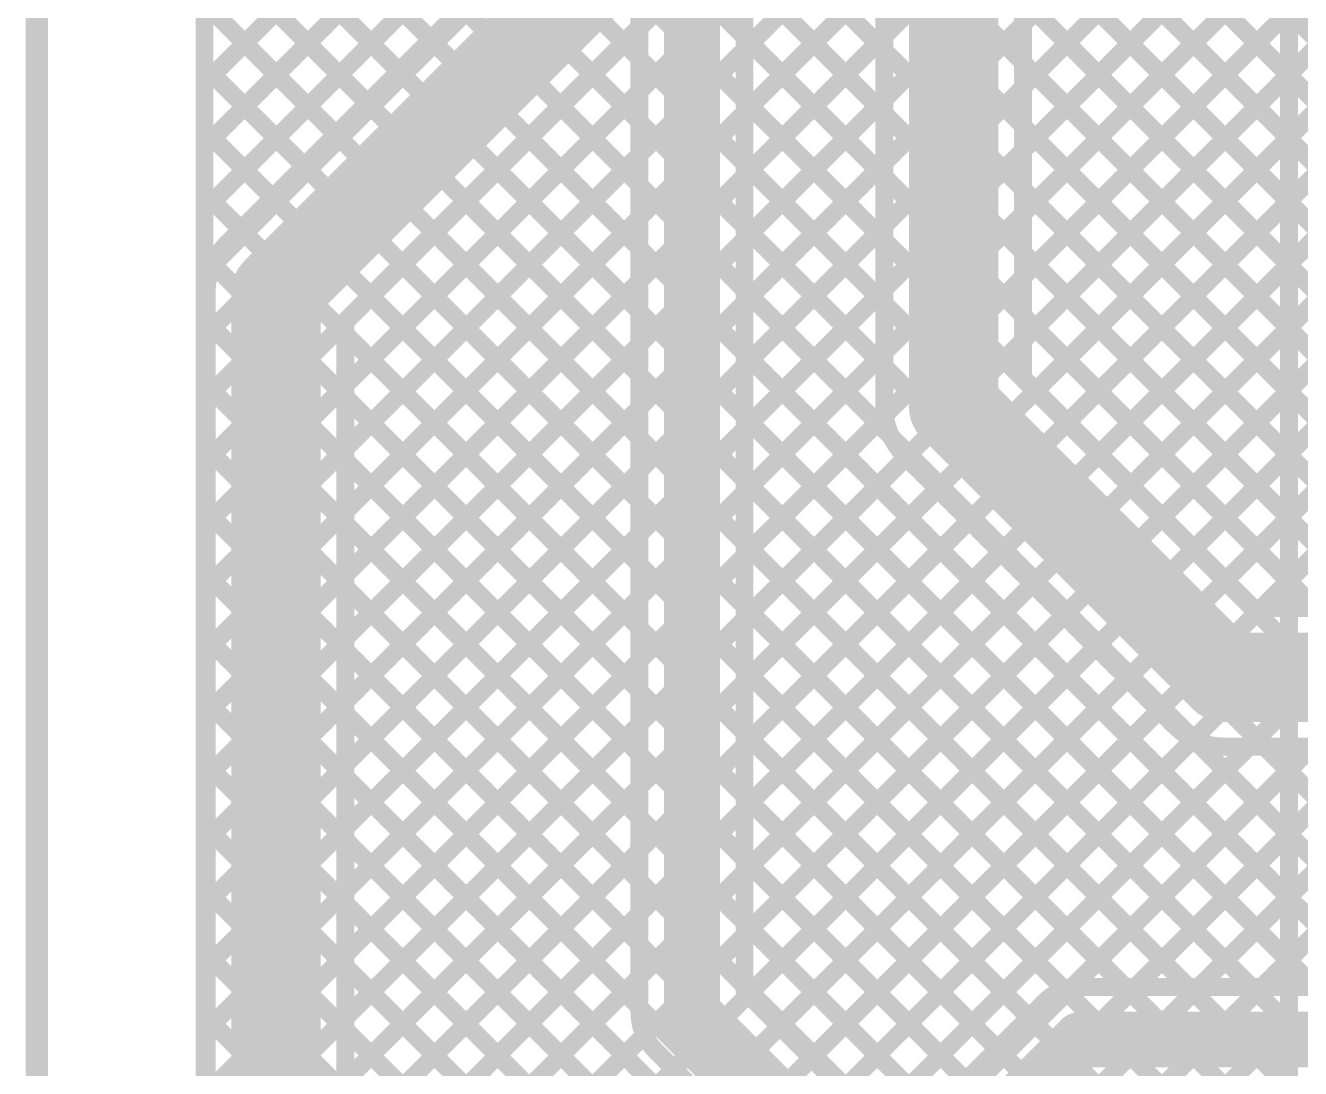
# Model space of a CAD drawing. Header units: millimetres. Extents: x 2.49 to 5.65, y 1.36 to 4.13.
# Drawn here: x 2.49 to 3.06, y 1.875 to 2.341 of the extents above; entities that cross this region are included whole.
import ezdxf

# ---------------------------------------------------------------- set-up
doc = ezdxf.new("R2010")
doc.units = ezdxf.units.MM
doc.header["$MEASUREMENT"] = 0
for name, color, linetype in [('BottomLayer', 5, 'Continuous'), ('Mechanical2', 216, 'Continuous'), ('TopLayer', 1, 'Continuous')]:
    doc.layers.add(name, color=color, linetype=linetype)

msp = doc.modelspace()

# ---------------------------------------------------------------- linework, layer by layer
at = {"layer": 'BottomLayer'}
for points, const_width in [([(2.56996, 3.87959), (2.57004, 1.61453)], 0.008), ([(2.788, 3.503), (2.788, 2.088)], 0.025), ([(2.7645, 3.503), (2.7645, 2.088)], 0.008), ([(3.055, 1.67121), (3.055, 3.05379)], 0.008), ([(2.8115, 2.088), (2.8115, 2.70827)], 0.008), ([(2.8115, 2.30238), (3.055, 2.54588)], 0.008), ([(2.57002, 2.34374), (2.7645, 2.53823)], 0.008), ([(2.57001, 2.52116), (2.7645, 2.32667)], 0.008), ([(2.8115, 2.2741), (3.055, 2.5176)], 0.008), ([(2.57002, 2.31546), (2.7645, 2.50994)], 0.008), ([(2.57001, 2.49288), (2.7645, 2.29839)], 0.008), ([(2.8115, 2.24582), (3.055, 2.48932)], 0.008), ([(2.57002, 2.28718), (2.7645, 2.48166)], 0.008), ([(2.8115, 2.47766), (3.055, 2.23416)], 0.008), ([(2.57001, 2.46459), (2.7645, 2.2701)], 0.008), ([(2.8115, 2.21753), (3.055, 2.46103)], 0.008), ([(2.57002, 2.25889), (2.7645, 2.45337)], 0.008), ([(2.8115, 2.44938), (3.055, 2.20588)], 0.008), ([(2.86955, 2.44789), (3.055, 2.26244)], 0.008), ([(2.8115, 2.33067), (2.92287, 2.44204)], 0.008), ([(2.93009, 2.44393), (3.055, 2.31901)], 0.008), ([(2.57001, 2.4363), (2.7645, 2.24182)], 0.008), ([(2.90559, 2.44014), (3.055, 2.29073)], 0.008), ([(2.8115, 2.18925), (3.055, 2.43275)], 0.008), ([(2.57002, 2.23061), (2.7645, 2.42509)], 0.008), ([(2.8115, 2.42109), (3.055, 2.17759)], 0.008), ([(2.57001, 2.40802), (2.7645, 2.21353)], 0.008), ([(2.8115, 2.16096), (3.055, 2.40446)], 0.008), ([(2.57002, 2.20233), (2.7645, 2.39681)], 0.008), ([(2.8115, 2.39281), (3.055, 2.14931)], 0.008), ([(2.57001, 2.37973), (2.7645, 2.18525)], 0.008), ([(2.8115, 2.13268), (3.055, 2.37618)], 0.008), ([(2.57002, 2.17404), (2.7645, 2.36852)], 0.008), ([(2.8115, 2.36452), (3.055, 2.12102)], 0.008), ([(2.57002, 2.35145), (2.7645, 2.15696)], 0.008), ([(2.8115, 2.10439), (3.055, 2.34789)], 0.008), ([(2.57002, 2.14576), (2.7645, 2.34024)], 0.008), ([(2.8115, 2.33624), (3.055, 2.09274)], 0.008), ([(2.57002, 2.32316), (2.7645, 2.12868)], 0.008), ([(2.8115, 2.07611), (3.055, 2.31961)], 0.008), ([(2.57002, 2.11748), (2.7645, 2.31195)], 0.008), ([(2.8115, 2.30795), (3.055, 2.06445)], 0.008), ([(2.57002, 2.29488), (2.7645, 2.1004)], 0.008), ([(2.8115, 2.04783), (3.055, 2.29132)], 0.008), ([(2.57002, 2.08919), (2.7645, 2.28367)], 0.008), ([(2.8115, 2.27967), (3.055, 2.03617)], 0.008), ([(2.57002, 2.26659), (2.7645, 2.07211)], 0.008), ([(2.8115, 2.01954), (3.055, 2.26304)], 0.008), ([(2.57003, 2.06091), (2.7645, 2.25538)], 0.008), ([(2.8115, 2.25139), (3.055, 2.00789)], 0.008), ([(2.57002, 2.23831), (2.7645, 2.04383)], 0.008), ([(2.8115, 1.99126), (3.055, 2.23476)], 0.008), ([(2.57003, 2.03263), (2.7645, 2.2271)], 0.008), ([(2.8115, 2.2231), (3.055, 1.9796)], 0.008), ([(2.57002, 2.21002), (2.7645, 2.01554)], 0.008), ([(2.8115, 1.96297), (3.055, 2.20647)], 0.008), ([(2.57003, 2.00434), (2.7645, 2.19882)], 0.008), ([(2.8115, 2.19482), (3.055, 1.95132)], 0.008), ([(2.57002, 2.18174), (2.7645, 1.98726)], 0.008), ([(2.8115, 1.93469), (3.055, 2.17819)], 0.008), ([(2.57003, 1.97606), (2.7645, 2.17053)], 0.008), ([(2.8115, 2.16653), (3.055, 1.92303)], 0.008), ([(2.57002, 2.15345), (2.7645, 1.95897)], 0.008), ([(2.81317, 1.90807), (3.055, 2.1499)], 0.008), ([(2.57003, 1.94778), (2.7645, 2.14225)], 0.008), ([(2.8115, 2.13825), (3.055, 1.89475)], 0.008), ([(2.57002, 2.12517), (2.7645, 1.93069)], 0.008), ([(2.82731, 1.89393), (3.055, 2.12162)], 0.008), ([(2.57003, 1.91949), (2.7645, 2.11396)], 0.008), ([(2.8115, 2.10996), (3.055, 1.86646)], 0.008), ([(2.57002, 2.09688), (2.7645, 1.90241)], 0.008), ([(2.788, 1.9), (2.788, 2.088)], 0.025), ([(2.84145, 1.87978), (3.055, 2.09333)], 0.008), ([(2.57003, 1.89121), (2.7645, 2.08568)], 0.008), ([(2.7645, 1.9), (2.7645, 2.088)], 0.008), ([(2.8115, 1.90973), (2.8115, 2.088)], 0.008), ([(2.8115, 2.08168), (3.055, 1.83818)], 0.008), ([(2.57002, 2.0686), (2.9915, 1.64712)], 0.008), ([(2.85559, 1.86564), (3.055, 2.06505)], 0.008), ([(2.57003, 1.86293), (2.7645, 2.05739)], 0.008), ([(2.8115, 2.0534), (3.055, 1.8099)], 0.008), ([(2.57003, 2.04031), (2.9915, 1.61884)], 0.008), ([(2.86973, 1.8515), (3.055, 2.03677)], 0.008), ([(2.57003, 1.83464), (2.7645, 2.02911)], 0.008), ([(2.8115, 2.02511), (3.055, 1.78161)], 0.008), ([(2.57003, 2.01203), (2.91339, 1.66866)], 0.008), ([(2.88388, 1.83736), (3.055, 2.00848)], 0.008), ([(2.57003, 1.80636), (2.7645, 2.00083)], 0.008), ([(2.8115, 1.99683), (3.055, 1.75333)], 0.008), ([(2.57003, 1.98374), (2.89802, 1.65575)], 0.008), ([(2.89802, 1.82322), (3.055, 1.9802)], 0.008), ([(2.57003, 1.77808), (2.7645, 1.97254)], 0.008), ([(2.8115, 1.96854), (3.055, 1.72504)], 0.008), ([(2.57003, 1.95546), (2.8975, 1.62798)], 0.008), ([(2.91216, 1.80907), (3.055, 1.95191)], 0.008), ([(2.91216, 1.80907), (3.055, 1.95191)], 0.008), ([(2.57004, 1.74979), (2.7645, 1.94426)], 0.008), ([(2.8115, 1.94026), (3.055, 1.69676)], 0.008), ([(2.57003, 1.92717), (2.892, 1.6052)], 0.008), ([(2.9263, 1.79493), (3.055, 1.92363)], 0.008), ([(2.57004, 1.72151), (2.7645, 1.91597)], 0.008), ([(2.8115, 1.91197), (3.05377, 1.66971)], 0.008), ([(2.788, 1.9), (3.015, 1.673)], 0.025), ([(2.8115, 1.90973), (3.0316, 1.68963)], 0.008), ([(2.57003, 1.89888), (2.892, 1.57692)], 0.008), ([(2.94044, 1.78079), (3.055, 1.89534)], 0.008), ([(2.57004, 1.69323), (2.76676, 1.88995)], 0.008), ([(2.7714, 1.88337), (2.9915, 1.66327)], 0.008), ([(2.57004, 1.66494), (2.77993, 1.87483)], 0.008)]:
    msp.add_lwpolyline(points, dxfattribs=dict(at, const_width=const_width))
for points, const_width in [([(2.56802, 2.34374, 1), (2.57202, 2.34374, 1)], 0.004), ([(2.7625, 2.34024, 1), (2.7665, 2.34024, 1)], 0.004), ([(2.8095, 2.33624, 1), (2.8135, 2.33624, 1)], 0.004), ([(2.8095, 2.33067, 1), (2.8135, 2.33067, 1)], 0.004), ([(2.56802, 2.32316, 1), (2.57202, 2.32316, 1)], 0.004), ([(2.7625, 2.32667, 1), (2.7665, 2.32667, 1)], 0.004), ([(3.053, 2.31961, 1), (3.057, 2.31961, 1)], 0.004), ([(3.053, 2.31901, 1), (3.057, 2.31901, 1)], 0.004), ([(2.56802, 2.31546, 1), (2.57202, 2.31546, 1)], 0.004), ([(2.7625, 2.31195, 1), (2.7665, 2.31195, 1)], 0.004), ([(2.8095, 2.30795, 1), (2.8135, 2.30795, 1)], 0.004), ([(2.8095, 2.30238, 1), (2.8135, 2.30238, 1)], 0.004), ([(2.56802, 2.29488, 1), (2.57202, 2.29488, 1)], 0.004), ([(2.7625, 2.29839, 1), (2.7665, 2.29839, 1)], 0.004), ([(3.053, 2.29132, 1), (3.057, 2.29132, 1)], 0.004), ([(3.053, 2.29073, 1), (3.057, 2.29073, 1)], 0.004), ([(2.56802, 2.28718, 1), (2.57202, 2.28718, 1)], 0.004), ([(2.7625, 2.28367, 1), (2.7665, 2.28367, 1)], 0.004), ([(2.8095, 2.27967, 1), (2.8135, 2.27967, 1)], 0.004), ([(2.8095, 2.2741, 1), (2.8135, 2.2741, 1)], 0.004), ([(2.56802, 2.26659, 1), (2.57202, 2.26659, 1)], 0.004), ([(2.7625, 2.2701, 1), (2.7665, 2.2701, 1)], 0.004), ([(3.053, 2.26304, 1), (3.057, 2.26304, 1)], 0.004), ([(3.053, 2.26244, 1), (3.057, 2.26244, 1)], 0.004), ([(2.56802, 2.25889, 1), (2.57202, 2.25889, 1)], 0.004), ([(2.7625, 2.25538, 1), (2.7665, 2.25538, 1)], 0.004), ([(2.8095, 2.25139, 1), (2.8135, 2.25139, 1)], 0.004), ([(2.8095, 2.24582, 1), (2.8135, 2.24582, 1)], 0.004), ([(2.56802, 2.23831, 1), (2.57202, 2.23831, 1)], 0.004), ([(2.7625, 2.24182, 1), (2.7665, 2.24182, 1)], 0.004), ([(3.053, 2.23476, 1), (3.057, 2.23476, 1)], 0.004), ([(3.053, 2.23416, 1), (3.057, 2.23416, 1)], 0.004), ([(2.56802, 2.23061, 1), (2.57202, 2.23061, 1)], 0.004), ([(2.7625, 2.2271, 1), (2.7665, 2.2271, 1)], 0.004), ([(2.8095, 2.2231, 1), (2.8135, 2.2231, 1)], 0.004), ([(2.8095, 2.21753, 1), (2.8135, 2.21753, 1)], 0.004), ([(2.56802, 2.21002, 1), (2.57202, 2.21002, 1)], 0.004), ([(2.7625, 2.21353, 1), (2.7665, 2.21353, 1)], 0.004), ([(2.56802, 2.20233, 1), (2.57202, 2.20233, 1)], 0.004), ([(3.053, 2.20647, 1), (3.057, 2.20647, 1)], 0.004), ([(3.053, 2.20588, 1), (3.057, 2.20588, 1)], 0.004), ([(2.7625, 2.19882, 1), (2.7665, 2.19882, 1)], 0.004), ([(2.8095, 2.19482, 1), (2.8135, 2.19482, 1)], 0.004), ([(2.7625, 2.18525, 1), (2.7665, 2.18525, 1)], 0.004), ([(2.8095, 2.18925, 1), (2.8135, 2.18925, 1)], 0.004), ([(2.56802, 2.18174, 1), (2.57202, 2.18174, 1)], 0.004), ([(2.56802, 2.17404, 1), (2.57202, 2.17404, 1)], 0.004), ([(3.053, 2.17819, 1), (3.057, 2.17819, 1)], 0.004), ([(3.053, 2.17759, 1), (3.057, 2.17759, 1)], 0.004), ([(2.7625, 2.17053, 1), (2.7665, 2.17053, 1)], 0.004), ([(2.8095, 2.16653, 1), (2.8135, 2.16653, 1)], 0.004), ([(2.7625, 2.15696, 1), (2.7665, 2.15696, 1)], 0.004), ([(2.8095, 2.16096, 1), (2.8135, 2.16096, 1)], 0.004), ([(2.56802, 2.15345, 1), (2.57202, 2.15345, 1)], 0.004), ([(2.56802, 2.14576, 1), (2.57202, 2.14576, 1)], 0.004), ([(3.053, 2.1499, 1), (3.057, 2.1499, 1)], 0.004), ([(3.053, 2.14931, 1), (3.057, 2.14931, 1)], 0.004), ([(2.7625, 2.14225, 1), (2.7665, 2.14225, 1)], 0.004), ([(2.8095, 2.13825, 1), (2.8135, 2.13825, 1)], 0.004), ([(2.7625, 2.12868, 1), (2.7665, 2.12868, 1)], 0.004), ([(2.8095, 2.13268, 1), (2.8135, 2.13268, 1)], 0.004), ([(2.56802, 2.12517, 1), (2.57202, 2.12517, 1)], 0.004), ([(2.56802, 2.11748, 1), (2.57202, 2.11748, 1)], 0.004), ([(3.053, 2.12162, 1), (3.057, 2.12162, 1)], 0.004), ([(3.053, 2.12102, 1), (3.057, 2.12102, 1)], 0.004), ([(2.7625, 2.11396, 1), (2.7665, 2.11396, 1)], 0.004), ([(2.8095, 2.10996, 1), (2.8135, 2.10996, 1)], 0.004), ([(2.7625, 2.1004, 1), (2.7665, 2.1004, 1)], 0.004), ([(2.8095, 2.10439, 1), (2.8135, 2.10439, 1)], 0.004), ([(2.56802, 2.09688, 1), (2.57202, 2.09688, 1)], 0.004), ([(2.78175, 2.088, 1), (2.79425, 2.088, 1)], 0.0125), ([(2.78175, 2.088, 1), (2.79425, 2.088, 1)], 0.0125), ([(2.56802, 2.08919, 1), (2.57202, 2.08919, 1)], 0.004), ([(3.053, 2.09333, 1), (3.057, 2.09333, 1)], 0.004), ([(3.053, 2.09274, 1), (3.057, 2.09274, 1)], 0.004), ([(2.7625, 2.088, 1), (2.7665, 2.088, 1)], 0.004), ([(2.7625, 2.088, 1), (2.7665, 2.088, 1)], 0.004), ([(2.7625, 2.08568, 1), (2.7665, 2.08568, 1)], 0.004), ([(2.8095, 2.088, 1), (2.8135, 2.088, 1)], 0.004), ([(2.8095, 2.088, 1), (2.8135, 2.088, 1)], 0.004), ([(2.8095, 2.08168, 1), (2.8135, 2.08168, 1)], 0.004), ([(2.7625, 2.07211, 1), (2.7665, 2.07211, 1)], 0.004), ([(2.8095, 2.07611, 1), (2.8135, 2.07611, 1)], 0.004), ([(2.56802, 2.0686, 1), (2.57202, 2.0686, 1)], 0.004), ([(2.56803, 2.06091, 1), (2.57203, 2.06091, 1)], 0.004), ([(3.053, 2.06505, 1), (3.057, 2.06505, 1)], 0.004), ([(3.053, 2.06445, 1), (3.057, 2.06445, 1)], 0.004), ([(2.7625, 2.05739, 1), (2.7665, 2.05739, 1)], 0.004), ([(2.8095, 2.0534, 1), (2.8135, 2.0534, 1)], 0.004), ([(2.7625, 2.04383, 1), (2.7665, 2.04383, 1)], 0.004), ([(2.8095, 2.04783, 1), (2.8135, 2.04783, 1)], 0.004), ([(2.56803, 2.04031, 1), (2.57203, 2.04031, 1)], 0.004), ([(2.56803, 2.03263, 1), (2.57203, 2.03263, 1)], 0.004), ([(3.053, 2.03677, 1), (3.057, 2.03677, 1)], 0.004), ([(3.053, 2.03617, 1), (3.057, 2.03617, 1)], 0.004), ([(2.7625, 2.02911, 1), (2.7665, 2.02911, 1)], 0.004), ([(2.8095, 2.02511, 1), (2.8135, 2.02511, 1)], 0.004), ([(2.7625, 2.01554, 1), (2.7665, 2.01554, 1)], 0.004), ([(2.8095, 2.01954, 1), (2.8135, 2.01954, 1)], 0.004), ([(2.56803, 2.01203, 1), (2.57203, 2.01203, 1)], 0.004), ([(3.053, 2.00848, 1), (3.057, 2.00848, 1)], 0.004), ([(2.56803, 2.00434, 1), (2.57203, 2.00434, 1)], 0.004), ([(3.053, 2.00789, 1), (3.057, 2.00789, 1)], 0.004), ([(2.7625, 2.00083, 1), (2.7665, 2.00083, 1)], 0.004), ([(2.8095, 1.99683, 1), (2.8135, 1.99683, 1)], 0.004), ([(2.7625, 1.98726, 1), (2.7665, 1.98726, 1)], 0.004), ([(2.8095, 1.99126, 1), (2.8135, 1.99126, 1)], 0.004), ([(2.56803, 1.98374, 1), (2.57203, 1.98374, 1)], 0.004), ([(3.053, 1.9802, 1), (3.057, 1.9802, 1)], 0.004), ([(2.56803, 1.97606, 1), (2.57203, 1.97606, 1)], 0.004), ([(3.053, 1.9796, 1), (3.057, 1.9796, 1)], 0.004), ([(2.7625, 1.97254, 1), (2.7665, 1.97254, 1)], 0.004), ([(2.8095, 1.96854, 1), (2.8135, 1.96854, 1)], 0.004), ([(2.8095, 1.96297, 1), (2.8135, 1.96297, 1)], 0.004), ([(2.7625, 1.95897, 1), (2.7665, 1.95897, 1)], 0.004), ([(2.56803, 1.95546, 1), (2.57203, 1.95546, 1)], 0.004), ([(3.053, 1.95191, 1), (3.057, 1.95191, 1)], 0.004), ([(3.053, 1.95191, 1), (3.057, 1.95191, 1)], 0.004), ([(2.56803, 1.94778, 1), (2.57203, 1.94778, 1)], 0.004), ([(3.053, 1.95132, 1), (3.057, 1.95132, 1)], 0.004), ([(2.7625, 1.94426, 1), (2.7665, 1.94426, 1)], 0.004), ([(2.8095, 1.94026, 1), (2.8135, 1.94026, 1)], 0.004), ([(2.8095, 1.93469, 1), (2.8135, 1.93469, 1)], 0.004), ([(2.7625, 1.93069, 1), (2.7665, 1.93069, 1)], 0.004), ([(2.56803, 1.92717, 1), (2.57203, 1.92717, 1)], 0.004), ([(3.053, 1.92363, 1), (3.057, 1.92363, 1)], 0.004), ([(3.053, 1.92303, 1), (3.057, 1.92303, 1)], 0.004), ([(2.56803, 1.91949, 1), (2.57203, 1.91949, 1)], 0.004), ([(2.7625, 1.91597, 1), (2.7665, 1.91597, 1)], 0.004), ([(2.8095, 1.91197, 1), (2.8135, 1.91197, 1)], 0.004), ([(2.78175, 1.9, 1), (2.79425, 1.9, 1)], 0.0125), ([(2.78175, 1.9, 1), (2.79425, 1.9, 1)], 0.0125), ([(2.8095, 1.90973, 1), (2.8135, 1.90973, 1)], 0.004), ([(2.8095, 1.90973, 1), (2.8135, 1.90973, 1)], 0.004), ([(2.81117, 1.90807, 1), (2.81517, 1.90807, 1)], 0.004), ([(2.7625, 1.90241, 1), (2.7665, 1.90241, 1)], 0.004), ([(2.56803, 1.89888, 1), (2.57203, 1.89888, 1)], 0.004), ([(2.7625, 1.9, 1), (2.7665, 1.9, 1)], 0.004), ([(2.7625, 1.9, 1), (2.7665, 1.9, 1)], 0.004), ([(2.7625, 1.9, 1), (2.7665, 1.9, 1)], 0.004), ([(3.053, 1.89534, 1), (3.057, 1.89534, 1)], 0.004), ([(3.053, 1.89475, 1), (3.057, 1.89475, 1)], 0.004), ([(2.56803, 1.89121, 1), (2.57203, 1.89121, 1)], 0.004), ([(2.76476, 1.88995, 1), (2.76876, 1.88995, 1)], 0.004), ([(2.82531, 1.89393, 1), (2.82931, 1.89393, 1)], 0.004), ([(2.76938, 1.88338, 1), (2.77338, 1.88338, 1)], 0.004), ([(2.7694, 1.88337, 1), (2.7734, 1.88337, 1)], 0.004), ([(2.7694, 1.88337, 1), (2.7734, 1.88337, 1)], 0.004), ([(2.83945, 1.87978, 1), (2.84345, 1.87978, 1)], 0.004), ([(2.77793, 1.87483, 1), (2.78193, 1.87483, 1)], 0.004)]:
    msp.add_lwpolyline(points, format="xyb", close=True, dxfattribs=dict(at, const_width=const_width))
at = {"layer": 'BottomLayer', "const_width": 0.008}
for points in [[(2.77138, 1.88338, -0.198912), (2.7645, 1.9)], [(2.7714, 1.88337, -0.199188), (2.7645, 1.9)]]:
    msp.add_lwpolyline(points, format="xyb", dxfattribs=at)
at = {"layer": 'Mechanical2', "const_width": 0.01}
msp.add_lwpolyline([(2.495, 1.36909), (2.495, 4.125)], dxfattribs=at)
at = {"layer": 'TopLayer'}
for points, const_width in [([(2.56999, 3.05377), (2.57004, 1.61453)], 0.008), ([(2.57002, 2.34374), (2.96922, 2.74294)], 0.008), ([(2.57002, 2.31546), (2.97592, 2.72136)], 0.008), ([(2.936, 2.34203), (3.19695, 2.60298)], 0.008), ([(2.936, 2.31375), (3.197, 2.57475)], 0.008), ([(2.936, 2.28546), (3.197, 2.54646)], 0.008), ([(2.602, 2.222), (2.905, 2.525)], 0.04), ([(2.905, 2.171), (2.905, 2.525)], 0.04), ([(2.57002, 2.28718), (2.82119, 2.53835)], 0.008), ([(2.936, 2.25718), (3.20182, 2.523)], 0.008), ([(2.57002, 2.25889), (2.82142, 2.51029)], 0.008), ([(2.97004, 2.1498), (3.32201, 2.50177)], 0.008), ([(2.936, 2.22889), (3.2015, 2.49439)], 0.008), ([(2.5801, 2.24394), (2.82722, 2.49106)], 0.008), ([(2.98418, 2.13566), (3.32201, 2.47348)], 0.008), ([(2.936, 2.20061), (3.20439, 2.469)], 0.008), ([(2.94176, 2.17808), (3.21143, 2.44775)], 0.008), ([(2.94954, 2.45276), (3.1925, 2.2098)], 0.008), ([(2.633, 2.20916), (2.87106, 2.44722)], 0.008), ([(2.633, 2.20874), (2.87135, 2.44709)], 0.008), ([(2.874, 2.171), (2.874, 2.446)], 0.008), ([(2.936, 2.18384), (2.936, 2.446)], 0.008), ([(2.99833, 2.12151), (3.32005, 2.44324)], 0.008), ([(2.57001, 2.4363), (2.67124, 2.33508)], 0.008), ([(2.936, 2.43801), (3.17783, 2.19618)], 0.008), ([(2.9559, 2.16394), (3.23015, 2.43819)], 0.008), ([(2.633, 2.18045), (2.874, 2.42145)], 0.008), ([(2.57001, 2.40802), (2.6571, 2.32094)], 0.008), ([(2.936, 2.40973), (3.16275, 2.18298)], 0.008), ([(2.633, 2.15217), (2.874, 2.39317)], 0.008), ([(2.81407, 2.39023), (2.874, 2.33031)], 0.008), ([(2.57001, 2.37973), (2.64295, 2.30679)], 0.008), ([(2.936, 2.38144), (3.14861, 2.16884)], 0.008), ([(2.79993, 2.37609), (2.874, 2.30202)], 0.008), ([(2.633, 2.12388), (2.874, 2.36488)], 0.008), ([(2.78579, 2.36195), (2.874, 2.27374)], 0.008), ([(2.57002, 2.35145), (2.62881, 2.29265)], 0.008), ([(2.936, 2.35316), (3.13706, 2.1521)], 0.008), ([(2.77165, 2.34781), (2.874, 2.24545)], 0.008), ([(2.633, 2.0956), (2.874, 2.3366)], 0.008), ([(2.75751, 2.33366), (2.874, 2.21717)], 0.008), ([(2.57002, 2.32316), (2.61467, 2.27851)], 0.008), ([(2.936, 2.32488), (3.1365, 2.12438)], 0.008), ([(2.74336, 2.31952), (2.874, 2.18889)], 0.008), ([(2.633, 2.06732), (2.874, 2.30832)], 0.008), ([(2.72922, 2.30538), (2.87709, 2.15751)], 0.008), ([(2.57002, 2.29488), (2.60053, 2.26437)], 0.008), ([(2.936, 2.29659), (3.1365, 2.09609)], 0.008), ([(2.71508, 2.29124), (3.09482, 1.9115)], 0.008), ([(3.01247, 2.10737), (3.1925, 2.2874)], 0.008), ([(2.633, 2.03903), (2.874, 2.28003)], 0.008), ([(2.70094, 2.2771), (3.06653, 1.9115)], 0.008), ([(2.57002, 2.26659), (2.58639, 2.25023)], 0.008), ([(2.936, 2.26831), (3.12331, 2.081)], 0.008), ([(2.68679, 2.26295), (3.03825, 1.9115)], 0.008), ([(3.02661, 2.09323), (3.1925, 2.25912)], 0.008), ([(2.633, 2.01075), (2.874, 2.25175)], 0.008), ([(2.67265, 2.24881), (3.00996, 1.9115)], 0.008), ([(2.57002, 2.23831), (2.57369, 2.23464)], 0.008), ([(2.602, 1.476), (2.602, 2.222)], 0.04), ([(2.936, 2.24002), (3.09502, 2.081)], 0.008), ([(2.57002, 2.23061), (2.57342, 2.23401)], 0.008), ([(2.65851, 2.23467), (2.98168, 1.9115)], 0.008), ([(3.04267, 2.081), (3.1925, 2.23083)], 0.008), ([(2.571, 1.61482), (2.571, 2.222)], 0.008), ([(2.633, 1.98246), (2.874, 2.22346)], 0.008), ([(2.64437, 2.22053), (2.95459, 1.9103)], 0.008), ([(2.633, 1.61544), (2.633, 2.20916)], 0.008), ([(2.936, 2.21174), (3.06674, 2.081)], 0.008), ([(2.633, 2.20361), (2.93869, 1.89792)], 0.008), ([(2.633, 1.95418), (2.874, 2.19518)], 0.008), ([(2.905, 2.171), (3.026, 2.05)], 0.04), ([(2.936, 2.18384), (3.03884, 2.081)], 0.008), ([(2.633, 2.17533), (2.92455, 1.88378)], 0.008), ([(2.633, 1.92589), (2.87424, 2.16714)], 0.008), ([(2.633, 1.89761), (2.88377, 2.14838)], 0.008), ([(2.633, 2.14704), (2.9104, 1.86964)], 0.008), ([(2.8831, 2.14906), (3.00406, 2.0281)], 0.008), ([(2.633, 1.86932), (2.89792, 2.13424)], 0.008), ([(2.633, 1.84104), (2.91206, 2.1201)], 0.008), ([(2.633, 2.11876), (2.89626, 1.8555)], 0.008), ([(2.633, 1.81276), (2.9262, 2.10596)], 0.008), ([(2.633, 1.78447), (2.94034, 2.09182)], 0.008), ([(2.633, 2.09047), (2.88212, 1.84135)], 0.008), ([(2.633, 1.75619), (2.95449, 2.07767)], 0.008), ([(3.03884, 2.081), (3.131, 2.081)], 0.008), ([(3.026, 2.05), (3.16, 2.05)], 0.04), ([(2.633, 1.7279), (2.96863, 2.06353)], 0.008), ([(2.633, 2.06219), (2.86798, 1.82721)], 0.008), ([(2.633, 1.69962), (2.98277, 2.04939)], 0.008), ([(2.633, 1.67133), (2.99691, 2.03525)], 0.008), ([(2.633, 2.03391), (2.85384, 1.81307)], 0.008), ([(2.633, 1.64305), (3.01219, 2.02224)], 0.008), ([(3.01251, 2.02209), (3.12384, 1.91076)], 0.008), ([(2.63358, 1.61534), (3.03723, 2.019)], 0.008), ([(2.9576, 1.91108), (3.06552, 2.019)], 0.008), ([(2.9863, 1.9115), (3.0938, 2.019)], 0.008), ([(3.01459, 1.9115), (3.12209, 2.019)], 0.008), ([(3.01459, 1.9115), (3.12209, 2.019)], 0.008), ([(3.026, 2.019), (3.131, 2.019)], 0.008), ([(3.04389, 2.019), (3.1365, 1.92639)], 0.008), ([(2.633, 2.00562), (2.83991, 1.79871)], 0.008), ([(3.04287, 1.9115), (3.131, 1.99963)], 0.008), ([(2.633, 1.97734), (2.8355, 1.77484)], 0.008), ([(2.633, 1.94905), (2.8355, 1.74655)], 0.008), ([(2.633, 1.92077), (2.8355, 1.71827)], 0.008), ([(2.962, 1.9115), (3.118, 1.9115)], 0.008), ([(2.8424, 1.80163), (2.94537, 1.9046)], 0.008), ([(2.859, 1.785), (2.962, 1.888)], 0.025), ([(2.962, 1.888), (3.118, 1.888)], 0.025), ([(2.633, 1.89248), (2.8355, 1.68998)], 0.008)]:
    msp.add_lwpolyline(points, dxfattribs=dict(at, const_width=const_width))
for points, const_width in [([(2.56802, 2.34374, 1), (2.57202, 2.34374, 1)], 0.004), ([(2.934, 2.34203, 1), (2.938, 2.34203, 1)], 0.004), ([(2.66924, 2.33508, 1), (2.67324, 2.33508, 1)], 0.004), ([(2.75551, 2.33366, 1), (2.75951, 2.33366, 1)], 0.004), ([(2.872, 2.3366, 1), (2.876, 2.3366, 1)], 0.004), ([(2.872, 2.33031, 1), (2.876, 2.33031, 1)], 0.004), ([(2.56802, 2.32316, 1), (2.57202, 2.32316, 1)], 0.004), ([(2.934, 2.32488, 1), (2.938, 2.32488, 1)], 0.004), ([(2.6551, 2.32094, 1), (2.6591, 2.32094, 1)], 0.004), ([(2.74136, 2.31952, 1), (2.74536, 2.31952, 1)], 0.004), ([(2.56802, 2.31546, 1), (2.57202, 2.31546, 1)], 0.004), ([(2.934, 2.31375, 1), (2.938, 2.31375, 1)], 0.004), ([(2.64095, 2.30679, 1), (2.64495, 2.30679, 1)], 0.004), ([(2.72722, 2.30538, 1), (2.73122, 2.30538, 1)], 0.004), ([(2.872, 2.30832, 1), (2.876, 2.30832, 1)], 0.004), ([(2.872, 2.30202, 1), (2.876, 2.30202, 1)], 0.004), ([(2.56802, 2.29488, 1), (2.57202, 2.29488, 1)], 0.004), ([(2.934, 2.29659, 1), (2.938, 2.29659, 1)], 0.004), ([(2.62681, 2.29265, 1), (2.63081, 2.29265, 1)], 0.004), ([(2.71308, 2.29124, 1), (2.71708, 2.29124, 1)], 0.004), ([(2.56802, 2.28718, 1), (2.57202, 2.28718, 1)], 0.004), ([(2.934, 2.28546, 1), (2.938, 2.28546, 1)], 0.004), ([(2.61267, 2.27851, 1), (2.61667, 2.27851, 1)], 0.004), ([(2.69894, 2.2771, 1), (2.70294, 2.2771, 1)], 0.004), ([(2.872, 2.28003, 1), (2.876, 2.28003, 1)], 0.004), ([(2.872, 2.27374, 1), (2.876, 2.27374, 1)], 0.004), ([(2.56802, 2.26659, 1), (2.57202, 2.26659, 1)], 0.004), ([(2.934, 2.26831, 1), (2.938, 2.26831, 1)], 0.004), ([(2.59853, 2.26437, 1), (2.60253, 2.26437, 1)], 0.004), ([(2.68479, 2.26295, 1), (2.68879, 2.26295, 1)], 0.004), ([(2.56802, 2.25889, 1), (2.57202, 2.25889, 1)], 0.004), ([(2.934, 2.25718, 1), (2.938, 2.25718, 1)], 0.004), ([(2.58439, 2.25023, 1), (2.58839, 2.25023, 1)], 0.004), ([(2.67065, 2.24881, 1), (2.67465, 2.24881, 1)], 0.004), ([(2.872, 2.25175, 1), (2.876, 2.25175, 1)], 0.004), ([(2.57808, 2.24392, 1), (2.58208, 2.24392, 1)], 0.004), ([(2.5781, 2.24394, 1), (2.5821, 2.24394, 1)], 0.004), ([(2.5781, 2.24394, 1), (2.5821, 2.24394, 1)], 0.004), ([(2.872, 2.24545, 1), (2.876, 2.24545, 1)], 0.004), ([(2.56802, 2.23831, 1), (2.57202, 2.23831, 1)], 0.004), ([(2.592, 2.222, 1), (2.612, 2.222, 1)], 0.02), ([(2.592, 2.222, 1), (2.612, 2.222, 1)], 0.02), ([(2.934, 2.24002, 1), (2.938, 2.24002, 1)], 0.004), ([(2.57142, 2.23401, 1), (2.57542, 2.23401, 1)], 0.004), ([(2.57169, 2.23464, 1), (2.57569, 2.23464, 1)], 0.004), ([(2.65651, 2.23467, 1), (2.66051, 2.23467, 1)], 0.004), ([(2.56802, 2.23061, 1), (2.57202, 2.23061, 1)], 0.004), ([(2.934, 2.22889, 1), (2.938, 2.22889, 1)], 0.004), ([(2.569, 2.222, 1), (2.573, 2.222, 1)], 0.004), ([(2.569, 2.222, 1), (2.573, 2.222, 1)], 0.004), ([(2.569, 2.222, 1), (2.573, 2.222, 1)], 0.004), ([(2.64237, 2.22053, 1), (2.64637, 2.22053, 1)], 0.004), ([(2.872, 2.22346, 1), (2.876, 2.22346, 1)], 0.004), ([(2.872, 2.21717, 1), (2.876, 2.21717, 1)], 0.004), ([(2.631, 2.20916, 1), (2.635, 2.20916, 1)], 0.004), ([(2.631, 2.20916, 1), (2.635, 2.20916, 1)], 0.004), ([(2.631, 2.20874, 1), (2.635, 2.20874, 1)], 0.004), ([(2.934, 2.21174, 1), (2.938, 2.21174, 1)], 0.004), ([(2.631, 2.20361, 1), (2.635, 2.20361, 1)], 0.004), ([(2.934, 2.20061, 1), (2.938, 2.20061, 1)], 0.004), ([(2.872, 2.19518, 1), (2.876, 2.19518, 1)], 0.004), ([(2.872, 2.18889, 1), (2.876, 2.18889, 1)], 0.004), ([(2.895, 2.171, 1), (2.915, 2.171, 1)], 0.02), ([(2.895, 2.171, 1), (2.915, 2.171, 1)], 0.02), ([(2.631, 2.18045, 1), (2.635, 2.18045, 1)], 0.004), ([(2.934, 2.18384, 1), (2.938, 2.18384, 1)], 0.004), ([(2.934, 2.18384, 1), (2.938, 2.18384, 1)], 0.004), ([(2.631, 2.17533, 1), (2.635, 2.17533, 1)], 0.004), ([(2.93976, 2.17808, 1), (2.94376, 2.17808, 1)], 0.004), ([(2.872, 2.171, 1), (2.876, 2.171, 1)], 0.004), ([(2.872, 2.171, 1), (2.876, 2.171, 1)], 0.004), ([(2.872, 2.171, 1), (2.876, 2.171, 1)], 0.004), ([(2.87224, 2.16714, 1), (2.87624, 2.16714, 1)], 0.004), ([(2.9539, 2.16394, 1), (2.9579, 2.16394, 1)], 0.004), ([(2.87509, 2.15751, 1), (2.87909, 2.15751, 1)], 0.004), ([(2.631, 2.15217, 1), (2.635, 2.15217, 1)], 0.004), ([(2.631, 2.14704, 1), (2.635, 2.14704, 1)], 0.004), ([(2.88108, 2.14908, 1), (2.88508, 2.14908, 1)], 0.004), ([(2.8811, 2.14906, 1), (2.8851, 2.14906, 1)], 0.004), ([(2.8811, 2.14906, 1), (2.8851, 2.14906, 1)], 0.004), ([(2.88178, 2.14838, 1), (2.88578, 2.14838, 1)], 0.004), ([(2.96804, 2.1498, 1), (2.97204, 2.1498, 1)], 0.004), ([(2.89592, 2.13424, 1), (2.89992, 2.13424, 1)], 0.004), ([(2.98218, 2.13566, 1), (2.98618, 2.13566, 1)], 0.004), ([(2.631, 2.12388, 1), (2.635, 2.12388, 1)], 0.004), ([(2.631, 2.11876, 1), (2.635, 2.11876, 1)], 0.004), ([(2.91006, 2.1201, 1), (2.91406, 2.1201, 1)], 0.004), ([(2.99633, 2.12151, 1), (3.00033, 2.12151, 1)], 0.004), ([(2.9242, 2.10596, 1), (2.9282, 2.10596, 1)], 0.004), ([(3.01047, 2.10737, 1), (3.01447, 2.10737, 1)], 0.004), ([(2.631, 2.0956, 1), (2.635, 2.0956, 1)], 0.004), ([(2.631, 2.09047, 1), (2.635, 2.09047, 1)], 0.004), ([(2.93834, 2.09182, 1), (2.94234, 2.09182, 1)], 0.004), ([(3.02461, 2.09323, 1), (3.02861, 2.09323, 1)], 0.004), ([(2.95249, 2.07767, 1), (2.95649, 2.07767, 1)], 0.004), ([(3.03684, 2.081, 1), (3.04084, 2.081, 1)], 0.004), ([(3.03684, 2.081, 1), (3.04084, 2.081, 1)], 0.004), ([(3.04067, 2.081, 1), (3.04467, 2.081, 1)], 0.004), ([(2.631, 2.06732, 1), (2.635, 2.06732, 1)], 0.004), ([(3.016, 2.05, 1), (3.036, 2.05, 1)], 0.02), ([(3.016, 2.05, 1), (3.036, 2.05, 1)], 0.02), ([(2.631, 2.06219, 1), (2.635, 2.06219, 1)], 0.004), ([(2.96663, 2.06353, 1), (2.97063, 2.06353, 1)], 0.004), ([(2.98077, 2.04939, 1), (2.98477, 2.04939, 1)], 0.004), ([(2.631, 2.03903, 1), (2.635, 2.03903, 1)], 0.004), ([(2.631, 2.03391, 1), (2.635, 2.03391, 1)], 0.004), ([(2.99491, 2.03525, 1), (2.99891, 2.03525, 1)], 0.004), ([(3.00206, 2.0281, 1), (3.00606, 2.0281, 1)], 0.004), ([(3.00206, 2.0281, 1), (3.00606, 2.0281, 1)], 0.004), ([(3.00208, 2.02808, 1), (3.00608, 2.02808, 1)], 0.004), ([(3.01019, 2.02224, 1), (3.01419, 2.02224, 1)], 0.004), ([(3.01051, 2.02209, 1), (3.01451, 2.02209, 1)], 0.004), ([(3.024, 2.019, 1), (3.028, 2.019, 1)], 0.004), ([(3.024, 2.019, 1), (3.028, 2.019, 1)], 0.004), ([(3.024, 2.019, 1), (3.028, 2.019, 1)], 0.004), ([(3.03523, 2.019, 1), (3.03923, 2.019, 1)], 0.004), ([(3.04189, 2.019, 1), (3.04589, 2.019, 1)], 0.004), ([(2.631, 2.01075, 1), (2.635, 2.01075, 1)], 0.004), ([(2.631, 2.00562, 1), (2.635, 2.00562, 1)], 0.004), ([(2.631, 1.98246, 1), (2.635, 1.98246, 1)], 0.004), ([(2.631, 1.97734, 1), (2.635, 1.97734, 1)], 0.004), ([(2.631, 1.95418, 1), (2.635, 1.95418, 1)], 0.004), ([(2.631, 1.94905, 1), (2.635, 1.94905, 1)], 0.004), ([(2.631, 1.92589, 1), (2.635, 1.92589, 1)], 0.004), ([(2.631, 1.92077, 1), (2.635, 1.92077, 1)], 0.004), ([(2.95259, 1.9103, 1), (2.95659, 1.9103, 1)], 0.004), ([(2.9556, 1.91108, 1), (2.9596, 1.91108, 1)], 0.004), ([(2.96, 1.9115, 1), (2.964, 1.9115, 1)], 0.004), ([(2.96, 1.9115, 1), (2.964, 1.9115, 1)], 0.004), ([(2.96, 1.9115, 1), (2.964, 1.9115, 1)], 0.004), ([(2.97968, 1.9115, 1), (2.98368, 1.9115, 1)], 0.004), ([(2.9843, 1.9115, 1), (2.9883, 1.9115, 1)], 0.004), ([(3.00796, 1.9115, 1), (3.01196, 1.9115, 1)], 0.004), ([(3.01259, 1.9115, 1), (3.01659, 1.9115, 1)], 0.004), ([(3.01259, 1.9115, 1), (3.01659, 1.9115, 1)], 0.004), ([(3.03625, 1.9115, 1), (3.04025, 1.9115, 1)], 0.004), ([(3.04087, 1.9115, 1), (3.04487, 1.9115, 1)], 0.004), ([(2.94337, 1.9046, 1), (2.94737, 1.9046, 1)], 0.004), ([(2.94337, 1.9046, 1), (2.94737, 1.9046, 1)], 0.004), ([(2.94338, 1.90462, 1), (2.94738, 1.90462, 1)], 0.004), ([(2.631, 1.89761, 1), (2.635, 1.89761, 1)], 0.004), ([(2.93669, 1.89792, 1), (2.94069, 1.89792, 1)], 0.004), ([(2.95575, 1.888, 1), (2.96825, 1.888, 1)], 0.0125), ([(2.95575, 1.888, 1), (2.96825, 1.888, 1)], 0.0125), ([(2.631, 1.89248, 1), (2.635, 1.89248, 1)], 0.004), ([(2.92255, 1.88378, 1), (2.92655, 1.88378, 1)], 0.004)]:
    msp.add_lwpolyline(points, format="xyb", close=True, dxfattribs=dict(at, const_width=const_width))
at = {"layer": 'TopLayer', "const_width": 0.008}
for points in [[(2.571, 2.222, -0.199163), (2.5801, 2.24394)], [(2.571, 2.222, -0.198912), (2.58008, 2.24392)], [(2.88308, 2.14908, -0.198912), (2.874, 2.171)], [(2.8831, 2.14906, -0.199163), (2.874, 2.171)], [(3.026, 2.019, -0.199163), (3.00406, 2.0281)], [(3.026, 2.019, -0.198912), (3.00408, 2.02808)], [(2.94537, 1.9046, -0.199188), (2.962, 1.9115)], [(2.94538, 1.90462, -0.198912), (2.962, 1.9115)]]:
    msp.add_lwpolyline(points, format="xyb", dxfattribs=at)

doc.saveas('drawing.dxf')
